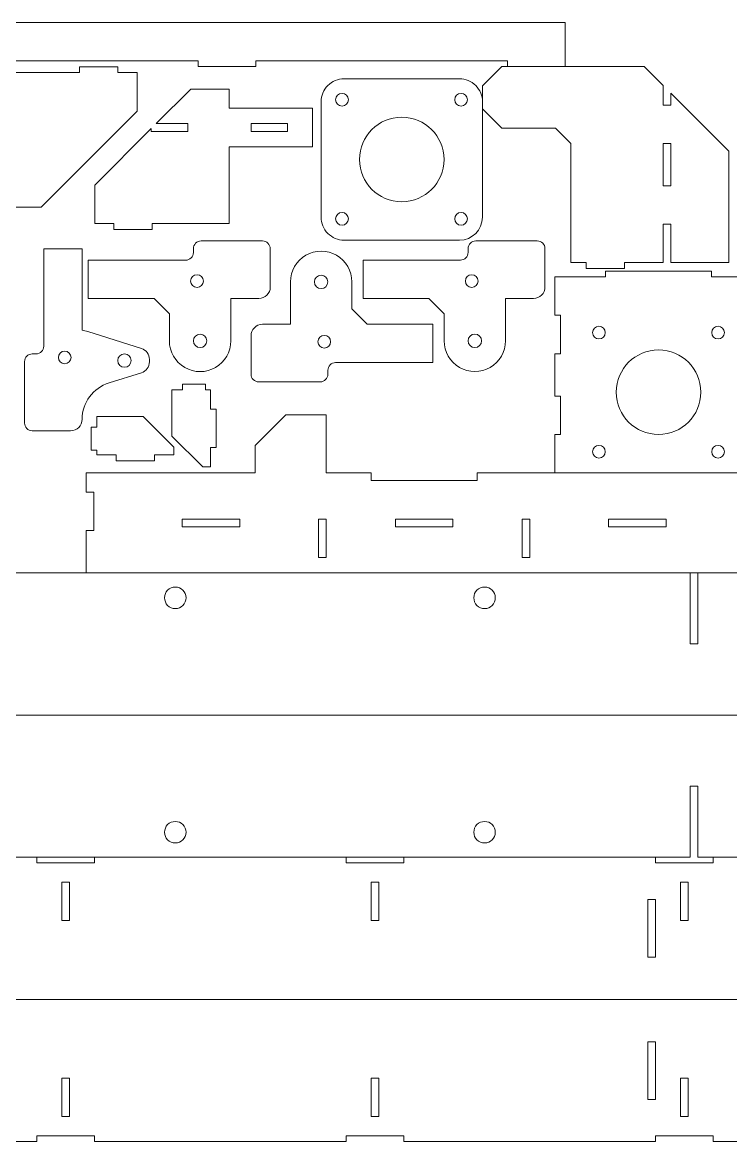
# Model space of a CAD drawing. Header units: millimetres. Extents: x -605 to 605, y -148 to 150.
# Drawn here: x 226 to 410.3, y -143.6 to 147.6 of the extents above; entities that cross this region are included whole.
import ezdxf
from ezdxf.lldxf.tags import DXFTag

# ---------------------------------------------------------------- set-up
doc = ezdxf.new("R2010")
doc.units = ezdxf.units.MM
doc.header["$MEASUREMENT"] = 0
doc.layers.add('Default', color=7, linetype='Continuous')
doc.layers.add('PHOTOGATE_OBSTRU', color=7, linetype='Continuous')
tags = doc.linetypes.add('New Line1', pattern=[4.6, 3.1, -1.5]).pattern_tags.tags
tags[6:7] = [DXFTag(74, 4), DXFTag(75, 0), DXFTag(340, '0'), DXFTag(46, 1.0), DXFTag(50, 0.0), DXFTag(44, 0.0), DXFTag(45, 0.0)]
tags[4:5] = [DXFTag(74, 4), DXFTag(75, 0), DXFTag(340, '0'), DXFTag(46, 1.0), DXFTag(50, 0.0), DXFTag(44, 0.0), DXFTag(45, 0.0)]

msp = doc.modelspace()

# ---------------------------------------------------------------- linework, layer by layer
at = {"layer": 'Default', "color": 250, "lineweight": 9}
for points in [[(339.7531, 132.931), (309.7531, 132.931)], [(259.546, 119.2526), (269.046, 119.2526), (269.046, 121.2526), (260.8368, 121.2526), (269.8368, 130.2526), (279.8368, 130.2526), (279.8368, 125.2526), (301.546, 125.2526), (301.546, 115.2526), (279.8368, 115.2526), (279.8368, 95.2526), (259.8368, 95.2526), (259.8368, 93.7526), (249.8368, 93.7526), (249.8368, 95.2526), (244.8368, 95.2526), (244.8368, 105.2526), (259.546, 119.9617), (259.546, 119.2526)], [(303.7531, 126.931), (303.7531, 96.931)], [(345.7531, 96.931), (345.7531, 126.931)], [(288.5216, 90.7289), (272.5216, 90.7289)], [(309.7531, 90.931), (339.7531, 90.931)], [(360.0198, 90.7526), (344.0198, 90.7526)], [(231.5804, 63.3533), (231.5804, 88.6968), (241.5627, 88.6968), (241.5627, 67.4876)], [(270.5216, 88.7289), (270.5216, 87.7289)], [(290.5216, 78.7467), (290.5216, 88.7289), (290.5216, 78.7467)], [(342.0198, 88.7526), (342.0198, 87.7526)], [(362.0198, 78.7704), (362.0198, 88.7526), (362.0198, 78.7704)], [(268.5216, 85.7289), (243.1781, 85.7289), (243.1781, 75.7289), (260.2716, 75.7289), (264.2716, 71.7289), (264.2716, 64.7289)], [(340.0198, 85.7526), (314.6763, 85.7526), (314.6763, 75.7526), (331.7698, 75.7526), (335.7698, 71.7526), (335.7698, 64.7526)], [(295.7693, 80.0717), (295.7692, 69.0717), (289.0255, 69.0717)], [(307.5193, 59.0717), (332.8628, 59.0717), (332.8628, 69.0717), (315.7693, 69.0717), (311.7693, 73.0717), (311.7693, 80.0717)], [(287.0153, 75.7289), (280.2716, 75.7289), (280.2716, 64.7289), (280.2716, 75.7289)], [(358.5135, 75.7526), (351.7698, 75.7526), (351.7698, 64.7526), (351.7698, 75.7526)], [(243.0443, 67.1433), (256.9799, 62.7635)], [(285.5193, 66.0539), (285.5193, 56.0717), (285.5193, 66.0539)], [(228.5804, 61.3533), (229.5804, 61.3533)], [(226.5804, 43.3533), (226.5804, 59.3533)], [(259.0804, 59.9015), (259.0804, 59.3051)], [(256.9799, 56.4432), (248.5641, 53.7982)], [(305.5193, 56.0717), (305.5193, 57.0717)], [(272.954, 31.969), (274.954, 31.969), (274.954, 36.969), (276.454, 36.969), (276.454, 46.969), (274.954, 46.969), (274.954, 51.969), (273.704, 51.969), (273.704, 53.469), (267.704, 53.469), (267.704, 51.969), (264.954, 51.969), (264.954, 39.969), (272.954, 31.969)], [(287.5192, 54.0717), (303.5193, 54.0717)], [(265.4099, 37.0457), (265.4099, 35.0457), (260.4099, 35.0457), (260.4099, 33.5457), (250.4099, 33.5457), (250.4099, 35.0457), (245.4099, 35.0457), (245.4099, 36.2957), (243.9099, 36.2957), (243.9099, 42.2957), (245.4099, 42.2957), (245.4099, 45.0457), (257.4099, 45.0457), (265.4099, 37.0457)], [(238.5627, 41.3533), (228.5804, 41.3533)], [(170.2183, -32.6154), (132.8017, -7.6154), (132.8017, 4.3846), (192.8017, 4.3846), (192.8017, -14.1154), (194.8017, -14.1154), (194.8017, 4.3846), (399.8017, 4.3846), (399.8017, -14.1154), (401.8017, -14.1154), (401.8017, 4.3846), (452.8017, 4.3846), (452.8017, -0.6154), (420.8017, -32.6154)], [(146.8017, -106.6154), (130.8017, -90.6154), (130.8017, -85.6154), (146.8017, -69.6154), (132.8017, -69.6154), (132.8017, -57.6154), (170.2183, -32.6154), (420.8017, -32.6154), (452.8017, -64.6154), (452.8017, -69.6154), (401.8017, -69.6154), (401.8017, -51.1154), (399.8017, -51.1154), (399.8017, -69.6154), (194.8017, -69.6154), (194.8017, -51.1154), (192.8017, -51.1154), (192.8017, -69.6154)], [(146.8017, -69.6154), (229.8017, -69.6154), (229.8017, -71.1154), (244.8017, -71.1154), (244.8017, -69.6154)], [(436.5517, -143.6154), (405.8017, -143.6154), (405.8017, -142.1154), (390.8017, -142.1154), (390.8017, -143.6154), (325.3017, -143.6154), (325.3017, -142.1154), (310.3017, -142.1154), (310.3017, -143.6154), (244.8017, -143.6154), (244.8017, -142.1154), (229.8017, -142.1154), (229.8017, -143.6154), (146.8017, -143.6154), (130.8017, -127.6154), (130.8017, -122.6154), (146.8017, -106.6154), (436.5517, -106.6154)]]:
    msp.add_lwpolyline(points, dxfattribs=at)
at = {"layer": 'Default', "color": 240, "lineweight": 9}
for points in [[(295.046, 119.2526), (285.546, 119.2526), (285.546, 121.2526), (295.046, 121.2526), (295.046, 119.2526)], [(310.3017, -69.6154), (310.3017, -71.1154), (325.3017, -71.1154), (325.3017, -69.6154)], [(405.8017, -69.6154), (405.8017, -71.1154), (390.8017, -71.1154), (390.8017, -69.6154)], [(236.3017, -86.1154), (238.3017, -86.1154), (238.3017, -76.1154), (236.3017, -76.1154), (236.3017, -86.1154)], [(316.8017, -86.1154), (316.8017, -76.1154), (318.8017, -76.1154), (318.8017, -86.1154), (316.8017, -86.1154)], [(397.3017, -86.1154), (399.3017, -86.1154), (399.3017, -76.1154), (397.3017, -76.1154), (397.3017, -86.1154)], [(390.8017, -95.6154), (390.8017, -80.6154), (388.8017, -80.6154), (388.8017, -95.6154), (390.8017, -95.6154)], [(390.8017, -117.6154), (390.8017, -132.6154), (388.8017, -132.6154), (388.8017, -117.6154), (390.8017, -117.6154)], [(236.3017, -127.1154), (238.3017, -127.1154), (238.3017, -137.1154), (236.3017, -137.1154), (236.3017, -127.1154)], [(316.8017, -127.1154), (316.8017, -137.1154), (318.8017, -137.1154), (318.8017, -127.1154), (316.8017, -127.1154)], [(397.3017, -127.1154), (399.3017, -127.1154), (399.3017, -137.1154), (397.3017, -137.1154), (397.3017, -127.1154)]]:
    msp.add_lwpolyline(points, dxfattribs=at)
at = {"layer": 'Default', "color": 250, "linetype": 'New Line1', "lineweight": 9}
msp.add_lwpolyline([(295.7692, 80.0717), (295.7692, 69.0717)], dxfattribs=at)
at = {"layer": 'Default', "color": 250, "lineweight": 9}
for points, knots in [([(309.7531, 132.931), (308.1618, 132.931), (306.6357, 132.2989), (305.5105, 131.1737), (304.3853, 130.0485), (303.7531, 128.5223), (303.7531, 126.931)], [0, 0, 0, 0, 1, 1, 1, 2, 2, 2, 2]), ([(345.7531, 126.931), (345.7531, 128.5223), (345.121, 130.0485), (343.9958, 131.1737), (342.8705, 132.2989), (341.3444, 132.931), (339.7531, 132.931)], [0, 0, 0, 0, 1, 1, 1, 2, 2, 2, 2]), ([(303.7531, 96.931), (303.7531, 95.3397), (304.3853, 93.8136), (305.5105, 92.6884), (306.6357, 91.5632), (308.1618, 90.931), (309.7531, 90.931)], [0, 0, 0, 0, 1, 1, 1, 2, 2, 2, 2]), ([(272.5216, 90.7289), (271.9912, 90.7289), (271.4825, 90.5182), (271.1074, 90.1431), (270.7323, 89.7681), (270.5216, 89.2594), (270.5216, 88.7289)], [0, 0, 0, 0, 1, 1, 1, 2, 2, 2, 2]), ([(344.0198, 90.7526), (343.4894, 90.7526), (342.9807, 90.5419), (342.6056, 90.1668), (342.2305, 89.7918), (342.0198, 89.2831), (342.0198, 88.7526)], [0, 0, 0, 0, 1, 1, 1, 2, 2, 2, 2]), ([(270.5216, 87.7289), (270.5216, 87.1985), (270.3109, 86.6898), (269.9358, 86.3147), (269.5608, 85.9396), (269.0521, 85.7289), (268.5216, 85.7289)], [0, 0, 0, 0, 1, 1, 1, 2, 2, 2, 2]), ([(311.7693, 80.0717), (311.7693, 82.9298), (310.2445, 85.5708), (307.7693, 86.9999), (305.294, 88.429), (302.2445, 88.429), (299.7693, 86.9999), (297.294, 85.5708), (295.7693, 82.9298), (295.7693, 80.0717)], [0, 0, 0, 0, 1, 1, 1, 2, 2, 2, 3, 3, 3, 3]), ([(342.0198, 87.7526), (342.0198, 87.2222), (341.8091, 86.7135), (341.434, 86.3384), (341.059, 85.9633), (340.5503, 85.7526), (340.0198, 85.7526)], [0, 0, 0, 0, 1, 1, 1, 2, 2, 2, 2]), ([(290.5216, 78.7467), (290.5216, 77.0984), (289.1918, 75.7588), (287.5436, 75.7468), (287.3674, 75.7455), (287.1912, 75.7395), (287.0153, 75.7289)], [0, 0, 0, 0, 1, 1, 1, 2, 2, 2, 2]), ([(362.0198, 78.7704), (362.0198, 77.1221), (360.69, 75.7825), (359.0418, 75.7705), (358.8656, 75.7692), (358.6894, 75.7632), (358.5135, 75.7526)], [0, 0, 0, 0, 1, 1, 1, 2, 2, 2, 2]), ([(289.0255, 69.0717), (288.8497, 69.0611), (288.6735, 69.0551), (288.4973, 69.0539), (286.8491, 69.0418), (285.5193, 67.7022), (285.5193, 66.0539)], [0, 0, 0, 0, 1, 1, 1, 2, 2, 2, 2]), ([(264.2716, 64.7289), (264.2716, 61.8708), (265.7964, 59.2298), (268.2716, 57.8007), (270.7468, 56.3717), (273.7964, 56.3717), (276.2716, 57.8007), (278.7468, 59.2298), (280.2716, 61.8708), (280.2716, 64.7289)], [0, 0, 0, 0, 1, 1, 1, 2, 2, 2, 3, 3, 3, 3]), ([(335.7698, 64.7526), (335.7698, 61.8945), (337.2946, 59.2535), (339.7698, 57.8244), (342.245, 56.3954), (345.2946, 56.3954), (347.7698, 57.8244), (350.245, 59.2535), (351.7698, 61.8945), (351.7698, 64.7526)], [0, 0, 0, 0, 1, 1, 1, 2, 2, 2, 3, 3, 3, 3]), ([(226.5804, 59.3533), (226.5804, 59.8838), (226.7911, 60.3925), (227.1662, 60.7675), (227.5413, 61.1426), (228.05, 61.3533), (228.5804, 61.3533)], [0, 0, 0, 0, 1, 1, 1, 2, 2, 2, 2]), ([(229.5804, 61.3533), (230.1109, 61.3533), (230.6196, 61.564), (230.9946, 61.9391), (231.3697, 62.3142), (231.5804, 62.8229), (231.5804, 63.3533)], [0, 0, 0, 0, 1, 1, 1, 2, 2, 2, 2]), ([(305.5193, 57.0717), (305.5193, 57.6021), (305.73, 58.1108), (306.105, 58.4859), (306.4801, 58.861), (306.9888, 59.0717), (307.5193, 59.0717)], [0, 0, 0, 0, 1, 1, 1, 2, 2, 2, 2]), ([(303.5193, 54.0717), (304.0497, 54.0717), (304.5584, 54.2824), (304.9335, 54.6575), (305.3085, 55.0325), (305.5193, 55.5413), (305.5193, 56.0717)], [0, 0, 0, 0, 1, 1, 1, 2, 2, 2, 2]), ([(248.5641, 53.7982), (244.4229, 52.4967), (241.5943, 48.6721), (241.5626, 44.3314), (241.5505, 42.683), (240.211, 41.3533), (238.5627, 41.3533)], [0, 0, 0, 0, 1, 1, 1, 2, 2, 2, 2]), ([(228.5804, 41.3533), (228.05, 41.3533), (227.5413, 41.564), (227.1662, 41.9391), (226.7911, 42.3142), (226.5804, 42.8229), (226.5804, 43.3533)], [0, 0, 0, 0, 1, 1, 1, 2, 2, 2, 2])]:
    msp.add_open_spline(points, degree=3, knots=knots, dxfattribs=at)
at = {"layer": 'Default', "color": 240, "lineweight": 9}
for points in [[(310.8493, 127.4902), (310.8493, 128.4015), (310.1105, 129.1403), (309.1993, 129.1403), (308.288, 129.1403), (307.5493, 128.4015), (307.5493, 127.4903), (307.5493, 126.579), (308.288, 125.8403), (309.1993, 125.8403), (310.1105, 125.8401), (310.8493, 126.579), (310.8493, 127.4902)], [(341.8493, 127.4902), (341.8493, 128.4015), (341.1105, 129.1403), (340.1993, 129.1403), (339.288, 129.1403), (338.5493, 128.4015), (338.5493, 127.4903), (338.5493, 126.579), (339.288, 125.8403), (340.1993, 125.8403), (341.1105, 125.8401), (341.8493, 126.579), (341.8493, 127.4902)], [(335.7531, 111.931), (335.7531, 118.0062), (330.8283, 122.931), (324.7531, 122.931), (318.678, 122.931), (313.7531, 118.0062), (313.7531, 111.9311), (313.7531, 105.8559), (318.6779, 100.9311), (324.7531, 100.931), (330.8282, 100.931), (335.7531, 105.8558), (335.7531, 111.931)], [(310.8493, 96.4902), (310.8493, 97.4015), (310.1105, 98.1403), (309.1993, 98.1403), (308.288, 98.1403), (307.5493, 97.4015), (307.5493, 96.4903), (307.5493, 95.579), (308.288, 94.8403), (309.1993, 94.8403), (310.1105, 94.8402), (310.8493, 95.579), (310.8493, 96.4902)], [(341.8493, 96.4902), (341.8493, 97.4015), (341.1105, 98.1403), (340.1993, 98.1403), (339.288, 98.1403), (338.5493, 97.4015), (338.5493, 96.4903), (338.5493, 95.579), (339.288, 94.8403), (340.1993, 94.8403), (341.1105, 94.8402), (341.8493, 95.579), (341.8493, 96.4902)], [(271.4624, 81.9328), (270.5511, 81.9328), (269.8124, 81.194), (269.8124, 80.2828), (269.8124, 79.3715), (270.5511, 78.6328), (271.4624, 78.6328), (272.3737, 78.6328), (273.1124, 79.3715), (273.1124, 80.2828), (273.1124, 81.194), (272.3737, 81.9328), (271.4624, 81.9328)], [(303.7692, 78.3217), (304.7357, 78.3217), (305.5192, 79.1052), (305.5193, 80.0717), (305.5193, 81.0382), (304.7358, 81.8217), (303.7693, 81.8217), (302.8028, 81.8217), (302.0193, 81.0382), (302.0193, 80.0717), (302.0192, 79.1052), (302.8027, 78.3217), (303.7692, 78.3217)], [(342.9606, 81.9565), (342.0493, 81.9565), (341.3106, 81.2177), (341.3106, 80.3065), (341.3106, 79.3952), (342.0493, 78.6565), (342.9606, 78.6565), (343.8719, 78.6565), (344.6106, 79.3952), (344.6106, 80.3065), (344.6106, 81.2177), (343.8719, 81.9565), (342.9606, 81.9565)], [(272.2716, 66.4789), (271.3051, 66.4789), (270.5216, 65.6954), (270.5216, 64.7289), (270.5216, 63.7624), (271.3051, 62.9789), (272.2716, 62.9789), (273.2381, 62.9789), (274.0216, 63.7624), (274.0216, 64.7289), (274.0216, 65.6954), (273.2381, 66.4789), (272.2716, 66.4789)], [(304.5785, 62.8679), (305.4897, 62.8679), (306.2285, 63.6066), (306.2285, 64.5178), (306.2285, 65.4291), (305.4897, 66.1678), (304.5785, 66.1679), (303.6672, 66.1679), (302.9285, 65.4291), (302.9285, 64.5179), (302.9285, 63.6066), (303.6672, 62.8679), (304.5785, 62.8679)], [(343.7698, 66.5026), (342.8033, 66.5026), (342.0198, 65.7191), (342.0198, 64.7526), (342.0198, 63.7861), (342.8033, 63.0026), (343.7698, 63.0026), (344.7363, 63.0026), (345.5198, 63.7861), (345.5198, 64.7526), (345.5198, 65.7191), (344.7363, 66.5026), (343.7698, 66.5026)], [(238.6766, 60.4126), (238.6766, 59.5013), (237.9379, 58.7626), (237.0266, 58.7626), (236.1153, 58.7626), (235.3766, 59.5013), (235.3766, 60.4125), (235.3766, 61.3238), (236.1153, 62.0625), (237.0266, 62.0626), (237.9379, 62.0626), (238.6766, 61.3238), (238.6766, 60.4126)], [(254.3304, 59.6033), (254.3304, 58.6368), (253.5469, 57.8533), (252.5804, 57.8533), (251.6139, 57.8533), (250.8304, 58.6368), (250.8304, 59.6033), (250.8304, 60.5698), (251.6139, 61.3533), (252.5804, 61.3533), (253.5469, 61.3533), (254.3304, 60.5698), (254.3304, 59.6033)], [(263.0017, -2.1155), (263.0017, -3.6619), (264.2553, -4.9155), (265.8017, -4.9155), (267.3481, -4.9155), (268.6017, -3.6619), (268.6017, -2.1155), (268.6017, -0.5691), (267.3481, 0.6846), (265.8017, 0.6846), (264.2553, 0.6846), (263.0017, -0.5691), (263.0017, -2.1155)], [(343.5017, -2.1155), (343.5017, -3.6619), (344.7553, -4.9155), (346.3017, -4.9155), (347.8481, -4.9155), (349.1017, -3.6619), (349.1017, -2.1155), (349.1017, -0.5691), (347.8481, 0.6846), (346.3017, 0.6846), (344.7553, 0.6846), (343.5017, -0.5691), (343.5017, -2.1155)], [(263.0017, -63.1155), (263.0017, -61.5691), (264.2553, -60.3155), (265.8017, -60.3155), (267.3481, -60.3155), (268.6017, -61.5691), (268.6017, -63.1155), (268.6017, -64.6619), (267.3481, -65.9155), (265.8017, -65.9155), (264.2553, -65.9155), (263.0017, -64.6619), (263.0017, -63.1155)], [(343.5017, -63.1155), (343.5017, -61.5691), (344.7553, -60.3155), (346.3017, -60.3155), (347.8481, -60.3155), (349.1017, -61.5691), (349.1017, -63.1155), (349.1017, -64.6619), (347.8481, -65.9155), (346.3017, -65.9155), (344.7553, -65.9155), (343.5017, -64.6619), (343.5017, -63.1155)]]:
    msp.add_open_spline(points, degree=3, knots=[0, 0, 0, 0, 1, 1, 1, 2, 2, 2, 3, 3, 3, 4, 4, 4, 4], dxfattribs=at)
at = {"layer": 'Default', "color": 250, "lineweight": 9}
for points in [[(339.7531, 90.931), (343.0668, 90.931), (345.7531, 93.6173), (345.7531, 96.931)], [(290.5216, 88.7289), (290.5216, 89.8335), (289.6262, 90.7289), (288.5216, 90.7289)], [(362.0198, 88.7526), (362.0198, 89.8572), (361.1244, 90.7526), (360.0198, 90.7526)], [(241.5627, 67.4876), (242.0646, 67.4106), (242.5599, 67.2955), (243.0443, 67.1433)], [(256.9799, 62.7635), (258.23, 62.3706), (259.0804, 61.2119), (259.0804, 59.9015)], [(259.0804, 59.3051), (259.0804, 57.9948), (258.23, 56.836), (256.9799, 56.4432)], [(285.5193, 56.0717), (285.5193, 54.9671), (286.4147, 54.0717), (287.5192, 54.0717)]]:
    msp.add_open_spline(points, degree=3, dxfattribs=at)
at = {"layer": 'PHOTOGATE_OBSTRU', "lineweight": 9}
msp.add_lwpolyline([(367.2791, 136.1048), (367.2791, 147.6048), (191.2791, 147.6048), (191.2791, 136.1048), (206.2791, 136.1048), (206.2791, 137.6048), (271.7791, 137.6048), (271.7791, 136.1048), (286.7791, 136.1048), (286.7791, 137.6048), (352.2791, 137.6048), (352.2791, 136.1048)], dxfattribs=at)
at = {"layer": 'PHOTOGATE_OBSTRU', "color": 250, "lineweight": 9}
for points in [[(255.8856, 124.5221), (255.8856, 134.5221), (250.8856, 134.5221), (250.8856, 136.0221), (240.8856, 136.0221), (240.8856, 134.5221), (220.8856, 134.5221), (220.8856, 114.5221), (219.3856, 114.5221), (219.3856, 104.5221), (220.8856, 104.5221), (220.8856, 99.5221), (230.8856, 99.5221), (255.8856, 124.5221)], [(409.8936, 114.0748), (409.8936, 85.1048), (394.7542, 85.1048), (394.7542, 95.1048), (392.7542, 95.1048), (392.7542, 85.1048), (382.7542, 85.1048), (382.7542, 83.6048), (372.7542, 83.6048), (372.7542, 85.1048), (368.7531, 85.1048), (368.7531, 116.1048), (364.7531, 120.1048), (350.7531, 120.1048), (345.7531, 125.1048), (345.7531, 131.1048), (350.7531, 136.1048), (387.8636, 136.1048), (392.7542, 131.2143), (392.7542, 126.1048), (394.7542, 126.1048), (394.7542, 129.2143), (409.8936, 114.0748)], [(364.5804, 30.3846), (364.5804, 40.3846), (366.0804, 40.3846), (366.0804, 50.3846), (364.5804, 50.3846), (364.5804, 61.3846), (366.0804, 61.3846), (366.0804, 71.3846), (364.5804, 71.3846), (364.5804, 81.3846), (377.7579, 81.3846), (377.7579, 82.8846), (405.403, 82.8846), (405.403, 81.3846), (418.5804, 81.3846), (418.5804, 71.3846), (417.0804, 71.3846), (417.0804, 61.3846), (418.5804, 61.3846), (418.5804, 50.3846), (417.0804, 50.3846), (417.0804, 40.3846), (418.5804, 40.3846), (418.5804, 30.3846)], [(294.5804, 45.5251), (305.0804, 45.5251), (305.0804, 30.3846), (316.7578, 30.3846), (316.7578, 28.3856), (344.4029, 28.3856), (344.4029, 30.3846), (418.5804, 30.3846), (418.5804, 25.3846), (416.5804, 25.3846), (416.5804, 15.3846), (418.5804, 15.3846), (418.5804, 4.3846), (242.5804, 4.3846), (242.5804, 15.3846), (244.5804, 15.3846), (244.5804, 25.3846), (242.5804, 25.3846), (242.5804, 30.3846), (286.5804, 30.3846), (286.5804, 37.5251), (294.5804, 45.5251)]]:
    msp.add_lwpolyline(points, dxfattribs=at)
at = {"layer": 'PHOTOGATE_OBSTRU', "color": 240, "lineweight": 9}
for points in [[(394.7542, 116.1048), (392.7542, 116.1048), (392.7542, 105.1048), (394.7542, 105.1048), (394.7542, 116.1048)], [(282.5804, 16.3846), (282.5804, 18.3846), (267.5804, 18.3846), (267.5804, 16.3846), (282.5804, 16.3846)], [(303.0804, 18.3856), (303.0804, 8.3856), (305.0804, 8.3856), (305.0804, 18.3856), (303.0804, 18.3856)], [(338.0804, 16.3846), (323.0804, 16.3846), (323.0804, 18.3846), (338.0804, 18.3846), (338.0804, 16.3846)], [(356.0804, 18.3856), (356.0804, 8.3856), (358.0804, 8.3856), (358.0804, 18.3856), (356.0804, 18.3856)], [(393.5804, 16.3846), (393.5804, 18.3846), (378.5804, 18.3846), (378.5804, 16.3846), (393.5804, 16.3846)]]:
    msp.add_lwpolyline(points, dxfattribs=at)
at = {"layer": 'PHOTOGATE_OBSTRU', "color": 250, "lineweight": 9}
for points in [[(377.7304, 66.8846), (377.7304, 67.7958), (376.9917, 68.5346), (376.0804, 68.5346), (375.1692, 68.5346), (374.4304, 67.7958), (374.4304, 66.8846), (374.4304, 65.9733), (375.1692, 65.2346), (376.0804, 65.2346), (376.9917, 65.2346), (377.7304, 65.9733), (377.7304, 66.8846)], [(408.7304, 66.8846), (408.7304, 67.7958), (407.9917, 68.5346), (407.0804, 68.5346), (406.1692, 68.5346), (405.4304, 67.7958), (405.4304, 66.8846), (405.4304, 65.9733), (406.1692, 65.2346), (407.0804, 65.2346), (407.9917, 65.2346), (408.7304, 65.9733), (408.7304, 66.8846)], [(402.5804, 51.3846), (402.5804, 57.4597), (397.6556, 62.3846), (391.5805, 62.3846), (385.5053, 62.3846), (380.5805, 57.4597), (380.5804, 51.3846), (380.5804, 45.3095), (385.5053, 40.3846), (391.5804, 40.3846), (397.6555, 40.3845), (402.5804, 45.3094), (402.5804, 51.3845)], [(377.7304, 35.8846), (377.7304, 36.7958), (376.9917, 37.5346), (376.0804, 37.5346), (375.1692, 37.5346), (374.4304, 36.7958), (374.4304, 35.8846), (374.4304, 34.9733), (375.1692, 34.2346), (376.0804, 34.2346), (376.9917, 34.2346), (377.7304, 34.9733), (377.7304, 35.8846)], [(408.7304, 35.8846), (408.7304, 36.7958), (407.9917, 37.5346), (407.0804, 37.5346), (406.1692, 37.5346), (405.4304, 36.7958), (405.4304, 35.8846), (405.4304, 34.9733), (406.1692, 34.2346), (407.0804, 34.2346), (407.9917, 34.2346), (408.7304, 34.9733), (408.7304, 35.8846)]]:
    msp.add_open_spline(points, degree=3, knots=[0, 0, 0, 0, 1, 1, 1, 2, 2, 2, 3, 3, 3, 4, 4, 4, 4], dxfattribs=at)

doc.saveas('drawing.dxf')
